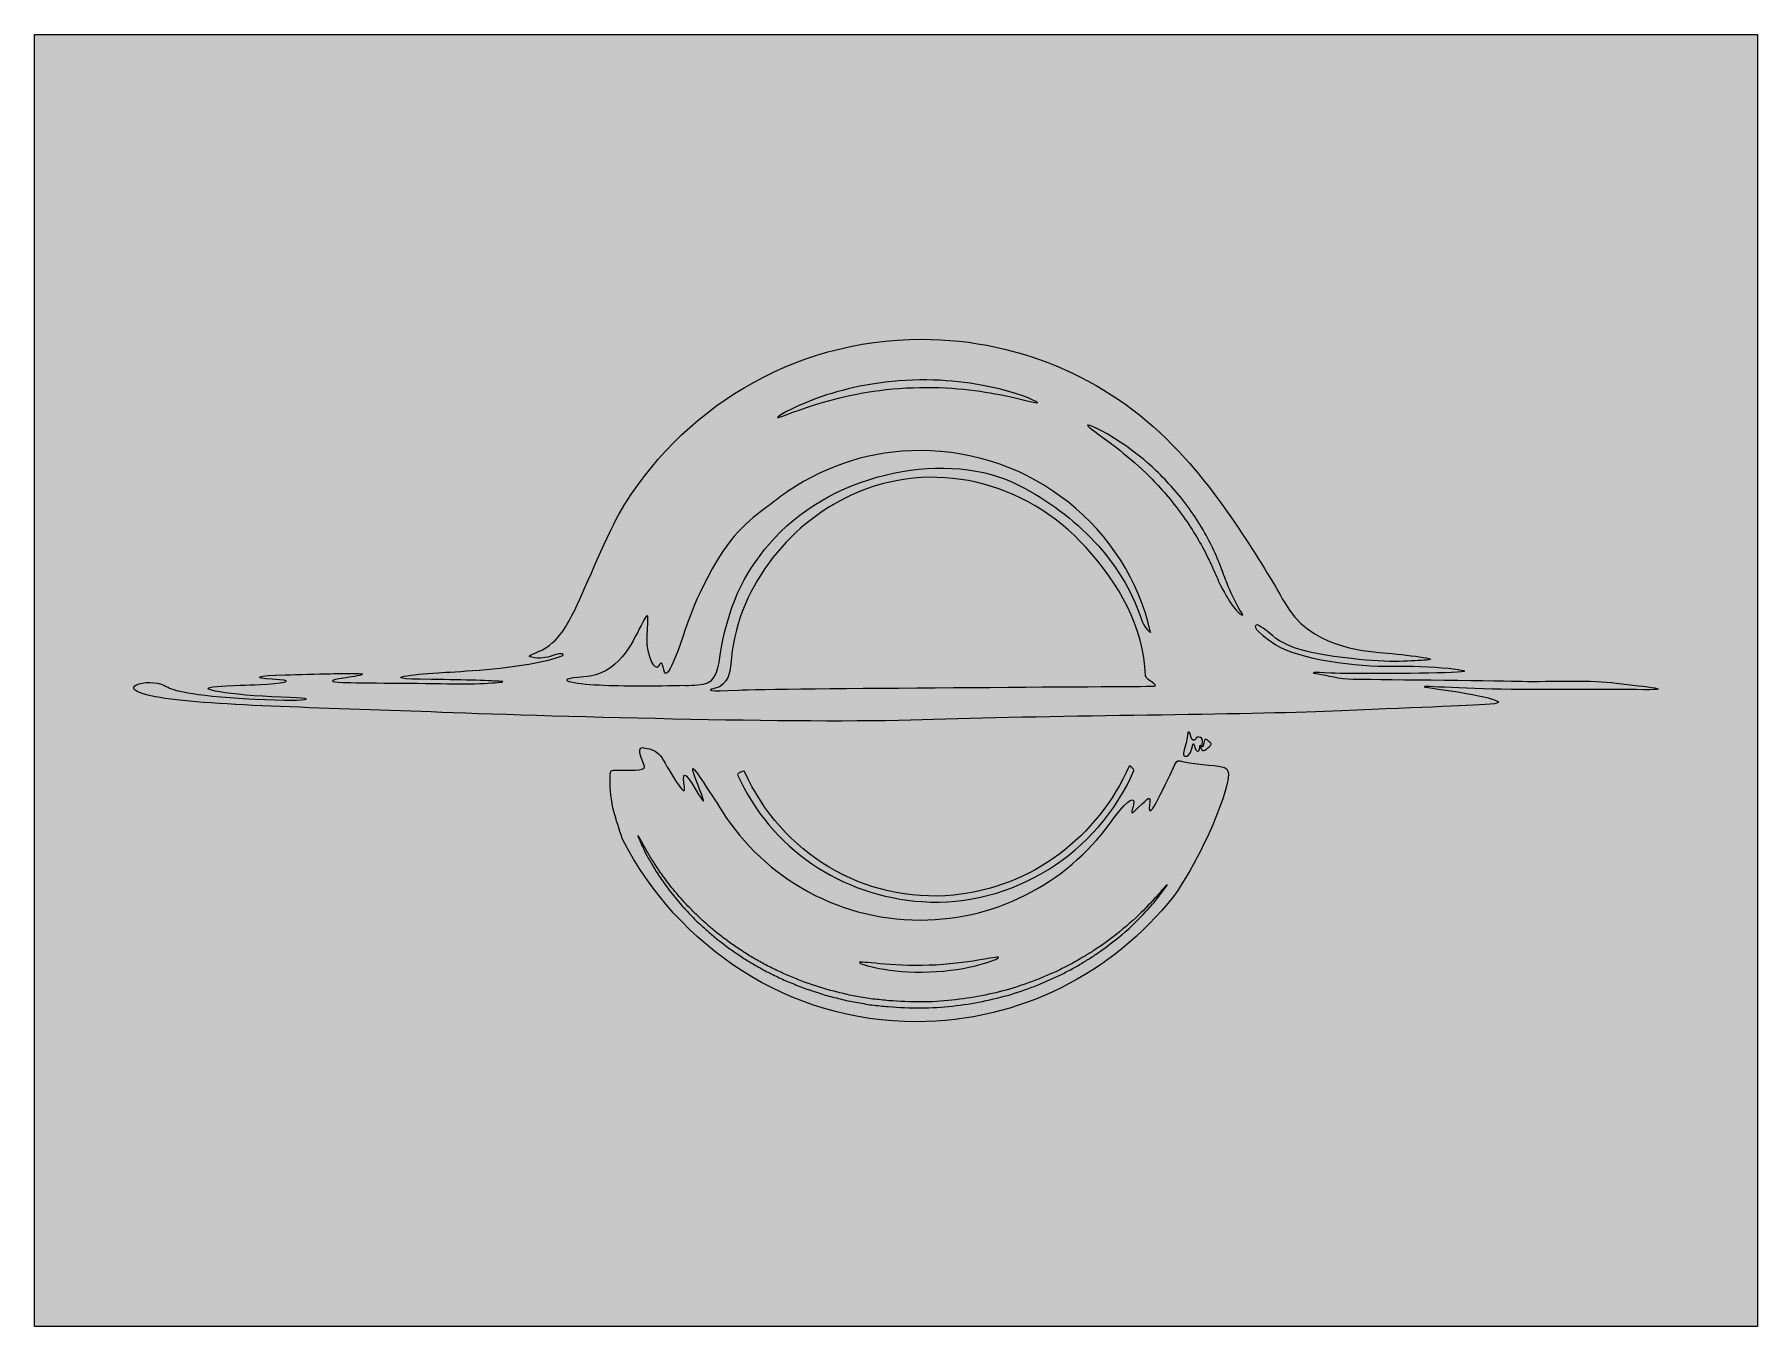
# Model space of a CAD drawing. Header units: inches. Extents: x 0 to 8, y -10.7 to 0.
# Drawn here: x 0 to 8, y -6 to 0 of the extents above; entities that cross this region are included whole.
import ezdxf

# ---------------------------------------------------------------- set-up
doc = ezdxf.new("R2010")
doc.units = ezdxf.units.IN
doc.header["$MEASUREMENT"] = 0
doc.layers.add('Layer 2', color=7, linetype='Continuous')

# ---------------------------------------------------------------- blocks, each defined once
blk = doc.blocks.new('block 2')
at = {"layer": 'Layer 2', "lineweight": 0}
for points, knots in [([(5.5135, -3.4008), (5.4766, -3.3943), (5.3706, -3.3847), (5.3385, -3.3783), (5.3064, -3.3718), (5.308, -3.3622), (5.2887, -3.404), (5.2694, -3.4457), (5.2293, -3.526), (5.2116, -3.5613), (5.194, -3.5967), (5.1699, -3.6288), (5.1763, -3.579), (5.1827, -3.5292), (5.1731, -3.5437), (5.1265, -3.5886), (5.0799, -3.6336), (5.0944, -3.6143), (5.1024, -3.5774), (5.1105, -3.5405), (5.0847, -3.5416), (5.0142, -3.6342), (5.0136, -3.635), (5.0131, -3.6355), (5.0125, -3.6363), (4.8162, -3.9236), (4.4863, -4.1123), (4.1121, -4.1123), (3.7122, -4.1123), (3.3628, -3.8969), (3.1732, -3.5758), (3.1729, -3.5753), (3.1726, -3.575), (3.1723, -3.5745), (3.0962, -3.4619), (3.0326, -3.352), (3.0644, -3.4424), (3.0962, -3.5328), (3.1364, -3.6165), (3.0727, -3.511), (3.0091, -3.4055), (3.0091, -3.4323), (3.0175, -3.4959), (3.0259, -3.5596), (2.9472, -3.4156), (2.9137, -3.3603), (2.8949, -3.3293), (2.8666, -3.3178), (2.8308, -3.3128), (2.8307, -3.3128), (2.8306, -3.3128), (2.8305, -3.3128), (2.8278, -3.3124), (2.8249, -3.3121), (2.8221, -3.3118), (2.7939, -3.3127), (2.8264, -3.3782), (2.8321, -3.3996), (2.8382, -3.4226), (2.753, -3.4165), (2.7108, -3.4157), (2.6686, -3.415), (2.674, -3.4173), (2.6724, -3.4587), (2.6709, -3.5001), (2.6779, -3.5622), (2.6902, -3.6088), (2.7007, -3.6468), (2.7137, -3.6896), (2.729, -3.7335), (2.9864, -4.2394), (3.5017, -4.5847), (4.0955, -4.5847), (4.5765, -4.5847), (5.006, -4.3582), (5.2886, -4.0032), (5.2886, -4.0032), (5.2885, -4.0032), (5.2885, -4.0032), (5.3945, -3.8531), (5.483, -3.6545), (5.5184, -3.5453), (5.5537, -3.4361), (5.5505, -3.4072), (5.5135, -3.4008)], [0, 0, 0, 0, 1, 1, 1, 2, 2, 2, 3, 3, 3, 4, 4, 4, 5, 5, 5, 6, 6, 6, 7, 7, 7, 8, 8, 8, 9, 9, 9, 10, 10, 10, 11, 11, 11, 12, 12, 12, 13, 13, 13, 14, 14, 14, 15, 15, 15, 16, 16, 16, 17, 17, 17, 18, 18, 18, 19, 19, 19, 20, 20, 20, 21, 21, 21, 22, 22, 22, 23, 23, 23, 24, 24, 24, 25, 25, 25, 26, 26, 26, 27, 27, 27, 28, 28, 28, 28]), ([(5.2425, -3.9733), (5.2308, -3.989), (5.2142, -4.0129), (5.1892, -4.0406), (5.1409, -4.0972), (5.0647, -4.1752), (4.9553, -4.2525), (4.9416, -4.2621), (4.9276, -4.2719), (4.9132, -4.2819), (4.8983, -4.2911), (4.883, -4.3005), (4.8675, -4.31), (4.8597, -4.3148), (4.8518, -4.3196), (4.8439, -4.3245), (4.8357, -4.3289), (4.8274, -4.3334), (4.8191, -4.3379), (4.8023, -4.3469), (4.7853, -4.356), (4.7679, -4.3653), (4.6971, -4.3997), (4.619, -4.4315), (4.5343, -4.4576), (4.4492, -4.4823), (4.3579, -4.5012), (4.262, -4.5118), (4.1662, -4.5235), (4.0659, -4.5222), (3.964, -4.5146), (3.9386, -4.512), (3.9133, -4.5093), (3.8882, -4.5067), (3.8632, -4.5032), (3.8386, -4.4982), (3.814, -4.4941), (3.8018, -4.4919), (3.7895, -4.4898), (3.7774, -4.4876), (3.7654, -4.4847), (3.7534, -4.4817), (3.7415, -4.4787), (3.7178, -4.4727), (3.694, -4.4672), (3.6708, -4.4607), (3.6251, -4.4453), (3.5793, -4.4328), (3.5368, -4.414), (3.5154, -4.4051), (3.4938, -4.3974), (3.4733, -4.3876), (3.4529, -4.3777), (3.4327, -4.3679), (3.4128, -4.3582), (3.3926, -4.349), (3.3739, -4.3376), (3.3552, -4.3268), (3.3366, -4.3159), (3.3179, -4.3057), (3.3001, -4.2946), (3.2827, -4.2829), (3.2656, -4.2713), (3.2487, -4.2599), (3.2403, -4.2542), (3.2319, -4.2485), (3.2236, -4.2429), (3.2156, -4.237), (3.2079, -4.2307), (3.2001, -4.2247), (3.1846, -4.2125), (3.1694, -4.2006), (3.1545, -4.1888), (3.1468, -4.1831), (3.1397, -4.177), (3.1329, -4.1706), (3.126, -4.1643), (3.1192, -4.1581), (3.1125, -4.152), (3.0989, -4.1397), (3.0857, -4.1276), (3.0727, -4.1158), (3.0606, -4.1032), (3.0488, -4.0908), (3.0373, -4.0787), (3.0258, -4.0665), (3.0146, -4.0547), (3.0036, -4.0431), (2.9936, -4.0308), (2.9837, -4.0188), (2.9742, -4.0071), (2.9647, -3.9955), (2.9554, -3.9841), (2.9465, -3.9731), (2.9378, -3.962), (2.9303, -3.9503), (2.9226, -3.9396), (2.915, -3.9287), (2.9077, -3.9181), (2.9007, -3.908), (2.8936, -3.8979), (2.8868, -3.8882), (2.8813, -3.8782), (2.8699, -3.8586), (2.8595, -3.8407), (2.8501, -3.8245), (2.8403, -3.8086), (2.8335, -3.7934), (2.8274, -3.7805), (2.8214, -3.7674), (2.8163, -3.7564), (2.8122, -3.7475), (2.8041, -3.7296), (2.8003, -3.7201), (2.8012, -3.7197), (2.8021, -3.7193), (2.8076, -3.728), (2.8172, -3.745), (2.822, -3.7536), (2.8278, -3.7641), (2.8347, -3.7766), (2.8416, -3.7891), (2.849, -3.8038), (2.8594, -3.8191), (2.8694, -3.8347), (2.8804, -3.852), (2.8925, -3.871), (2.8982, -3.8807), (2.9053, -3.8901), (2.9126, -3.8998), (2.9198, -3.9096), (2.9274, -3.9198), (2.9352, -3.9304), (2.9431, -3.9408), (2.9507, -3.9521), (2.9596, -3.9629), (2.9687, -3.9735), (2.9781, -3.9845), (2.9878, -3.9958), (2.9974, -4.0071), (3.0074, -4.0187), (3.0176, -4.0306), (3.0286, -4.0418), (3.0398, -4.0532), (3.0514, -4.065), (3.063, -4.0767), (3.0749, -4.0887), (3.087, -4.101), (3.1, -4.1124), (3.1132, -4.124), (3.1267, -4.1359), (3.1334, -4.1418), (3.1403, -4.1478), (3.1471, -4.1539), (3.1539, -4.1601), (3.161, -4.1661), (3.1686, -4.1715), (3.1834, -4.1829), (3.1985, -4.1944), (3.2139, -4.2062), (3.2217, -4.212), (3.2293, -4.2182), (3.2373, -4.2239), (3.2455, -4.2293), (3.2538, -4.2347), (3.2622, -4.2402), (3.2789, -4.2513), (3.2958, -4.2625), (3.313, -4.2738), (3.3307, -4.2845), (3.3491, -4.2944), (3.3675, -4.305), (3.386, -4.3154), (3.4045, -4.3264), (3.4244, -4.3353), (3.444, -4.3447), (3.4639, -4.3542), (3.484, -4.3638), (3.5042, -4.3732), (3.5255, -4.3806), (3.5466, -4.3893), (3.5884, -4.4075), (3.6335, -4.4196), (3.6784, -4.4345), (3.7012, -4.4408), (3.7245, -4.446), (3.7479, -4.4519), (3.7596, -4.4548), (3.7713, -4.4577), (3.7831, -4.4606), (3.795, -4.4627), (3.807, -4.4648), (3.8191, -4.4669), (3.8432, -4.4709), (3.8674, -4.4757), (3.8919, -4.4791), (3.9166, -4.4817), (3.9414, -4.4843), (3.9664, -4.4869), (4.0664, -4.4943), (4.165, -4.4958), (4.2592, -4.4847), (4.3534, -4.4746), (4.4432, -4.4566), (4.527, -4.433), (4.6105, -4.408), (4.6876, -4.3776), (4.7577, -4.3446), (4.775, -4.3357), (4.7919, -4.3269), (4.8085, -4.3183), (4.8168, -4.314), (4.825, -4.3097), (4.8331, -4.3055), (4.841, -4.3008), (4.8488, -4.2961), (4.8565, -4.2916), (4.872, -4.2824), (4.8872, -4.2734), (4.902, -4.2646), (4.9164, -4.255), (4.9304, -4.2456), (4.9441, -4.2364), (5.0534, -4.1622), (5.1308, -4.0873), (5.1812, -4.0333), (5.2072, -4.007), (5.225, -3.9844), (5.2381, -3.9698), (5.251, -3.9551), (5.2581, -3.9477), (5.2589, -3.9482), (5.2597, -3.9488), (5.254, -3.9574), (5.2425, -3.9733)], [0, 0, 0, 0, 1, 1, 1, 2, 2, 2, 3, 3, 3, 4, 4, 4, 5, 5, 5, 6, 6, 6, 7, 7, 7, 8, 8, 8, 9, 9, 9, 10, 10, 10, 11, 11, 11, 12, 12, 12, 13, 13, 13, 14, 14, 14, 15, 15, 15, 16, 16, 16, 17, 17, 17, 18, 18, 18, 19, 19, 19, 20, 20, 20, 21, 21, 21, 22, 22, 22, 23, 23, 23, 24, 24, 24, 25, 25, 25, 26, 26, 26, 27, 27, 27, 28, 28, 28, 29, 29, 29, 30, 30, 30, 31, 31, 31, 32, 32, 32, 33, 33, 33, 34, 34, 34, 35, 35, 35, 36, 36, 36, 37, 37, 37, 38, 38, 38, 39, 39, 39, 40, 40, 40, 41, 41, 41, 42, 42, 42, 43, 43, 43, 44, 44, 44, 45, 45, 45, 46, 46, 46, 47, 47, 47, 48, 48, 48, 49, 49, 49, 50, 50, 50, 51, 51, 51, 52, 52, 52, 53, 53, 53, 54, 54, 54, 55, 55, 55, 56, 56, 56, 57, 57, 57, 58, 58, 58, 59, 59, 59, 60, 60, 60, 61, 61, 61, 62, 62, 62, 63, 63, 63, 64, 64, 64, 65, 65, 65, 66, 66, 66, 67, 67, 67, 68, 68, 68, 69, 69, 69, 70, 70, 70, 71, 71, 71, 72, 72, 72, 73, 73, 73, 74, 74, 74, 75, 75, 75, 76, 76, 76, 77, 77, 77, 78, 78, 78, 78]), ([(4.1538, -4.3226), (4.3322, -4.317), (4.4733, -4.2776), (4.4757, -4.2864), (4.4769, -4.2903), (4.443, -4.3052), (4.3853, -4.3205), (4.3278, -4.3358), (4.2461, -4.3504), (4.1549, -4.3535), (4.0637, -4.3568), (3.9811, -4.3481), (3.9226, -4.337), (3.864, -4.3259), (3.8291, -4.3134), (3.83, -4.3095), (3.8318, -4.3005), (3.9753, -4.3296), (4.1538, -4.3226)], [0, 0, 0, 0, 1, 1, 1, 2, 2, 2, 3, 3, 3, 4, 4, 4, 5, 5, 5, 6, 6, 6, 6])]:
    blk.add_open_spline(points, degree=3, knots=knots, dxfattribs=at)
blk = doc.blocks.new('block 3')
at = {"layer": 'Layer 2', "lineweight": 0}
for points, knots in [([(7.3202, -3.0098), (7.2107, -2.9968), (7.0017, -3.007), (6.8841, -3.0033), (6.7664, -2.9997), (6.1867, -2.9948), (6.1218, -2.9935), (6.0568, -2.9923), (6.0017, -2.9752), (5.96, -2.969), (5.9184, -2.9629), (5.9306, -2.9605), (6.0189, -2.9654), (6.1071, -2.9703), (6.477, -2.9679), (6.6057, -2.9618), (6.7344, -2.9557), (6.4665, -2.9278), (6.2987, -2.9334), (6.149, -2.9384), (5.8639, -2.8999), (5.7636, -2.8343), (5.6547, -2.763), (5.6645, -2.7452), (5.6729, -2.7426), (5.6809, -2.74), (5.6972, -2.7483), (5.7489, -2.7928), (5.8257, -2.8589), (5.966, -2.8815), (6.1145, -2.8986), (6.3018, -2.9202), (6.4005, -2.9083), (6.4629, -2.9052), (6.5404, -2.9014), (6.367, -2.8803), (6.2624, -2.8712), (6.164, -2.8628), (5.9194, -2.8444), (5.8032, -2.6369), (5.7052, -2.462), (5.491, -2.1194), (5.3119, -1.9358), (5.3116, -1.9354), (5.3113, -1.9351), (5.3109, -1.9347), (5.0163, -1.6157), (4.5913, -1.4153), (4.1187, -1.4153), (3.5151, -1.4153), (2.9946, -1.7449), (2.714, -2.2258), (2.6554, -2.3336), (2.5353, -2.6204), (2.507, -2.6758), (2.4784, -2.7317), (2.4392, -2.8227), (2.3405, -2.8659), (2.2926, -2.8869), (2.2825, -2.8888), (2.3211, -2.8942), (2.3624, -2.8999), (2.3813, -2.8925), (2.4216, -2.8797), (2.4624, -2.8668), (2.4946, -2.8858), (2.3268, -2.9181), (2.1591, -2.9504), (1.9491, -2.9591), (1.8758, -2.9641), (1.8024, -2.9691), (1.7579, -2.9727), (1.7167, -2.9806), (1.6842, -2.9869), (1.6856, -2.9939), (1.8435, -2.9952), (2.0013, -2.9964), (2.1259, -3.0016), (2.1669, -3.0041), (2.2079, -3.0066), (2.0866, -3.0177), (1.9441, -3.0152), (1.8075, -3.0127), (1.5005, -3.0113), (1.4322, -3.0088), (1.3638, -3.0063), (1.3713, -2.9989), (1.4346, -2.9889), (1.498, -2.979), (1.6098, -2.9628), (1.4061, -2.9678), (1.3853, -2.9684), (1.3649, -2.9689), (1.345, -2.9692), (1.2955, -2.9699), (1.1731, -2.9741), (1.1644, -2.9742), (1.0293, -2.9763), (1.0083, -2.9889), (1.104, -2.9939), (1.2098, -2.9993), (1.1785, -3.0106), (1.0812, -3.0167), (0.9856, -3.0227), (0.9785, -3.0198), (0.8488, -3.0281), (0.7191, -3.0364), (0.9093, -3.0697), (1.1459, -3.0769), (1.3825, -3.0842), (1.2372, -3.1039), (0.909, -3.0795), (0.6657, -3.0614), (0.6286, -3.0362), (0.6036, -3.0233), (0.527, -2.9836), (0.3497, -3.0368), (0.5615, -3.0759), (0.7847, -3.1171), (1.3426, -3.1268), (1.8423, -3.1462), (2.342, -3.1657), (3.5718, -3.202), (4.1224, -3.1826), (4.6731, -3.1632), (5.5633, -3.1608), (5.9902, -3.1438), (6.4171, -3.1268), (6.6403, -3.1171), (6.7592, -3.1099), (6.878, -3.1026), (6.6961, -3.0638), (6.519, -3.0395), (6.342, -3.0153), (6.5516, -3.0359), (6.7676, -3.0398), (6.9941, -3.0439), (7.3042, -3.0414), (7.4703, -3.0426), (7.6444, -3.0438), (7.4471, -3.0248), (7.3202, -3.0098)], [0, 0, 0, 0, 1, 1, 1, 2, 2, 2, 3, 3, 3, 4, 4, 4, 5, 5, 5, 6, 6, 6, 7, 7, 7, 8, 8, 8, 9, 9, 9, 10, 10, 10, 11, 11, 11, 12, 12, 12, 13, 13, 13, 14, 14, 14, 15, 15, 15, 16, 16, 16, 17, 17, 17, 18, 18, 18, 19, 19, 19, 20, 20, 20, 21, 21, 21, 22, 22, 22, 23, 23, 23, 24, 24, 24, 25, 25, 25, 26, 26, 26, 27, 27, 27, 28, 28, 28, 29, 29, 29, 30, 30, 30, 31, 31, 31, 32, 32, 32, 33, 33, 33, 34, 34, 34, 35, 35, 35, 36, 36, 36, 37, 37, 37, 38, 38, 38, 39, 39, 39, 40, 40, 40, 41, 41, 41, 42, 42, 42, 43, 43, 43, 44, 44, 44, 45, 45, 45, 46, 46, 46, 47, 47, 47, 47]), ([(3.6137, -1.6966), (3.6666, -1.6764), (3.7311, -1.6561), (3.8043, -1.6397), (3.8774, -1.6231), (3.9594, -1.6115), (4.0459, -1.6065), (4.2191, -1.5965), (4.376, -1.6196), (4.4854, -1.6477), (4.5952, -1.6759), (4.6587, -1.706), (4.6572, -1.7099), (4.6554, -1.7152), (4.5893, -1.6936), (4.4799, -1.6721), (4.3708, -1.6505), (4.2172, -1.632), (4.0478, -1.6417), (3.8784, -1.6507), (3.7278, -1.6862), (3.6219, -1.7201), (3.5157, -1.7541), (3.4525, -1.7831), (3.4501, -1.7781), (3.4482, -1.7745), (3.5078, -1.7372), (3.6137, -1.6966)], [0, 0, 0, 0, 1, 1, 1, 2, 2, 2, 3, 3, 3, 4, 4, 4, 5, 5, 5, 6, 6, 6, 7, 7, 7, 8, 8, 8, 9, 9, 9, 9]), ([(5.6101, -2.6957), (5.6093, -2.6969), (5.605, -2.6956), (5.5982, -2.691), (5.5915, -2.6863), (5.5828, -2.678), (5.5731, -2.6663), (5.5538, -2.6428), (5.5307, -2.6059), (5.507, -2.5581), (5.495, -2.5344), (5.4836, -2.5067), (5.4712, -2.4793), (5.4681, -2.4723), (5.465, -2.4652), (5.4618, -2.458), (5.4584, -2.4509), (5.4548, -2.4438), (5.4512, -2.4365), (5.4439, -2.422), (5.4371, -2.4067), (5.4286, -2.3919), (5.3965, -2.3314), (5.3565, -2.2674), (5.3087, -2.2045), (5.2609, -2.1415), (5.2102, -2.0857), (5.1611, -2.0378), (5.1119, -1.9899), (5.0641, -1.9505), (5.0232, -1.9182), (4.9408, -1.8544), (4.8853, -1.82), (4.8887, -1.814), (4.8912, -1.8094), (4.9524, -1.8342), (5.0415, -1.8929), (5.0856, -1.9226), (5.1368, -1.9605), (5.189, -2.0082), (5.241, -2.0558), (5.2945, -2.1127), (5.3438, -2.1778), (5.3933, -2.2429), (5.4337, -2.3098), (5.4648, -2.3733), (5.4731, -2.3889), (5.4795, -2.405), (5.4865, -2.4202), (5.4898, -2.4279), (5.4931, -2.4354), (5.4964, -2.4429), (5.4993, -2.4504), (5.5022, -2.4579), (5.505, -2.4652), (5.5165, -2.4949), (5.5255, -2.5212), (5.5355, -2.5453), (5.555, -2.5935), (5.5733, -2.6314), (5.5872, -2.6566), (5.6011, -2.6819), (5.6119, -2.6931), (5.6101, -2.6957)], [0, 0, 0, 0, 1, 1, 1, 2, 2, 2, 3, 3, 3, 4, 4, 4, 5, 5, 5, 6, 6, 6, 7, 7, 7, 8, 8, 8, 9, 9, 9, 10, 10, 10, 11, 11, 11, 12, 12, 12, 13, 13, 13, 14, 14, 14, 15, 15, 15, 16, 16, 16, 17, 17, 17, 18, 18, 18, 19, 19, 19, 20, 20, 20, 21, 21, 21, 21]), ([(3.022, -3.0226), (3.022, -3.0225), (3.022, -3.0224), (3.022, -3.0222), (2.8738, -3.0261), (2.7381, -3.0262), (2.6215, -3.0208), (2.5048, -3.0154), (2.3884, -2.9942), (2.5506, -2.9835), (2.7129, -2.9728), (2.7732, -2.8266), (2.8162, -2.7448), (2.8591, -2.663), (2.847, -2.6965), (2.8443, -2.7957), (2.8416, -2.895), (2.8846, -2.958), (2.8966, -2.9352), (2.9087, -2.9124), (2.9141, -2.9111), (2.9221, -2.95), (2.9302, -2.9889), (2.9462, -2.962), (2.9825, -2.8749), (3.0187, -2.7877), (3.0321, -2.6925), (3.1461, -2.4819), (3.2356, -2.3165), (3.3305, -2.2445), (3.4262, -2.1751), (3.4509, -2.1551), (3.4764, -2.1362), (3.5028, -2.1184), (3.5034, -2.118), (3.504, -2.1175), (3.5045, -2.1171), (3.5045, -2.1171), (3.5045, -2.1172), (3.5045, -2.1172), (3.6782, -2.0004), (3.8871, -1.9321), (4.1121, -1.9321), (4.6311, -1.9321), (5.0722, -2.2911), (5.1822, -2.7768), (5.1822, -2.7768), (5.1549, -2.7626), (5.1362, -2.7071), (5.0495, -2.4493), (4.8392, -2.2314), (4.572, -2.094), (4.2457, -1.9261), (3.7218, -2.0291), (3.4371, -2.3377), (3.3047, -2.4812), (3.2322, -2.6247), (3.1876, -2.8536), (3.1793, -2.8963), (3.1787, -2.9902), (3.1249, -3.0106), (3.1, -3.0201), (3.0623, -3.0231), (3.022, -3.0226)], [0, 0, 0, 0, 1, 1, 1, 2, 2, 2, 3, 3, 3, 4, 4, 4, 5, 5, 5, 6, 6, 6, 7, 7, 7, 8, 8, 8, 9, 9, 9, 10, 10, 10, 11, 11, 11, 12, 12, 12, 13, 13, 13, 14, 14, 14, 15, 15, 15, 16, 16, 16, 17, 17, 17, 18, 18, 18, 19, 19, 19, 20, 20, 20, 21, 21, 21, 21]), ([(5.1904, -3.0266), (5.1451, -3.0279), (3.4151, -3.0362), (3.2678, -3.0448), (3.1206, -3.0533), (3.127, -3.0437), (3.1505, -3.0384), (3.1739, -3.033), (3.2255, -3.0219), (3.2336, -2.9235), (3.2541, -2.5831), (3.4959, -2.2754), (3.7919, -2.1394), (4.1689, -1.9661), (4.6005, -2.0724), (4.8808, -2.3806), (5.0358, -2.551), (5.1491, -2.7492), (5.1591, -2.9782), (5.1598, -2.9927), (5.1924, -3.0084), (5.2021, -3.0179), (5.2021, -3.0187), (5.2022, -3.0194), (5.2022, -3.0202), (5.2028, -3.0202), (5.2034, -3.0202), (5.204, -3.0202), (5.2063, -3.0239), (5.2035, -3.0263), (5.1904, -3.0266)], [0, 0, 0, 0, 1, 1, 1, 2, 2, 2, 3, 3, 3, 4, 4, 4, 5, 5, 5, 6, 6, 6, 7, 7, 7, 8, 8, 8, 9, 9, 9, 10, 10, 10, 10])]:
    blk.add_open_spline(points, degree=3, knots=knots, dxfattribs=at)

msp = doc.modelspace()

# ---------------------------------------------------------------- hatches: boundary and pattern name
at = {"layer": 'Layer 2', "true_color": 0xffffff}
h = msp.add_hatch(color=7, dxfattribs=at)
h.dxf.hatch_style = 2
h.paths.add_polyline_path([(8, -6), (0, -6), (0, 0), (8, 0)])
at = {"layer": 'Layer 2', "true_color": 0xf9ed9b}
h = msp.add_hatch(color=41, dxfattribs=at)
h.dxf.hatch_style = 2
edge = h.paths.add_edge_path()
edge.add_spline(control_points=[(5.5135, -3.4008), (5.4766, -3.3943), (5.3706, -3.3847), (5.3385, -3.3783), (5.3064, -3.3718), (5.308, -3.3622), (5.2887, -3.404), (5.2694, -3.4457), (5.2293, -3.526), (5.2116, -3.5613), (5.194, -3.5967), (5.1699, -3.6288), (5.1763, -3.579), (5.1827, -3.5292), (5.1731, -3.5437), (5.1265, -3.5886), (5.0799, -3.6336), (5.0944, -3.6143), (5.1024, -3.5774), (5.1105, -3.5405), (5.0847, -3.5416), (5.0142, -3.6342), (5.0136, -3.635), (5.0131, -3.6355), (5.0125, -3.6363), (4.8162, -3.9236), (4.4863, -4.1123), (4.1121, -4.1123), (3.7122, -4.1123), (3.3628, -3.8969), (3.1732, -3.5758), (3.1729, -3.5753), (3.1726, -3.575), (3.1723, -3.5745), (3.0962, -3.4619), (3.0326, -3.352), (3.0644, -3.4424), (3.0962, -3.5328), (3.1364, -3.6165), (3.0727, -3.511), (3.0091, -3.4055), (3.0091, -3.4323), (3.0175, -3.4959), (3.0259, -3.5596), (2.9472, -3.4156), (2.9137, -3.3603), (2.8949, -3.3293), (2.8666, -3.3178), (2.8308, -3.3128), (2.8307, -3.3128), (2.8306, -3.3128), (2.8305, -3.3128), (2.8278, -3.3124), (2.8249, -3.3121), (2.8221, -3.3118), (2.7939, -3.3127), (2.8264, -3.3782), (2.8321, -3.3996), (2.8382, -3.4226), (2.753, -3.4165), (2.7108, -3.4157), (2.6686, -3.415), (2.674, -3.4173), (2.6724, -3.4587), (2.6709, -3.5001), (2.6779, -3.5622), (2.6902, -3.6088), (2.7007, -3.6468), (2.7137, -3.6896), (2.729, -3.7335), (2.9864, -4.2394), (3.5017, -4.5847), (4.0955, -4.5847), (4.5765, -4.5847), (5.006, -4.3582), (5.2886, -4.0032), (5.2886, -4.0032), (5.2885, -4.0032), (5.2885, -4.0032), (5.3945, -3.8531), (5.483, -3.6545), (5.5184, -3.5453), (5.5537, -3.4361), (5.5505, -3.4072), (5.5135, -3.4008)], knot_values=[0, 0, 0, 0, 1, 1, 1, 2, 2, 2, 3, 3, 3, 4, 4, 4, 5, 5, 5, 6, 6, 6, 7, 7, 7, 8, 8, 8, 9, 9, 9, 10, 10, 10, 11, 11, 11, 12, 12, 12, 13, 13, 13, 14, 14, 14, 15, 15, 15, 16, 16, 16, 17, 17, 17, 18, 18, 18, 19, 19, 19, 20, 20, 20, 21, 21, 21, 22, 22, 22, 23, 23, 23, 24, 24, 24, 25, 25, 25, 26, 26, 26, 27, 27, 27, 28, 28, 28, 28], degree=3, periodic=1)
edge = h.paths.add_edge_path()
edge.add_spline(control_points=[(4.1538, -4.3226), (4.3322, -4.317), (4.4733, -4.2776), (4.4757, -4.2864), (4.4769, -4.2903), (4.443, -4.3052), (4.3853, -4.3205), (4.3278, -4.3358), (4.2461, -4.3504), (4.1549, -4.3535), (4.0637, -4.3568), (3.9811, -4.3481), (3.9226, -4.337), (3.864, -4.3259), (3.8291, -4.3134), (3.83, -4.3095), (3.8318, -4.3005), (3.9753, -4.3296), (4.1538, -4.3226)], knot_values=[0, 0, 0, 0, 1, 1, 1, 2, 2, 2, 3, 3, 3, 4, 4, 4, 5, 5, 5, 6, 6, 6, 6], degree=3, periodic=1)
edge = h.paths.add_edge_path()
edge.add_spline(control_points=[(5.2425, -3.9733), (5.2308, -3.989), (5.2142, -4.0129), (5.1892, -4.0406), (5.1409, -4.0972), (5.0647, -4.1752), (4.9553, -4.2525), (4.9416, -4.2621), (4.9276, -4.2719), (4.9132, -4.2819), (4.8983, -4.2911), (4.883, -4.3005), (4.8675, -4.31), (4.8597, -4.3148), (4.8518, -4.3196), (4.8439, -4.3245), (4.8357, -4.3289), (4.8274, -4.3334), (4.8191, -4.3379), (4.8023, -4.3469), (4.7853, -4.356), (4.7679, -4.3653), (4.6971, -4.3997), (4.619, -4.4315), (4.5343, -4.4576), (4.4492, -4.4823), (4.3579, -4.5012), (4.262, -4.5118), (4.1662, -4.5235), (4.0659, -4.5222), (3.964, -4.5146), (3.9386, -4.512), (3.9133, -4.5093), (3.8882, -4.5067), (3.8632, -4.5032), (3.8386, -4.4982), (3.814, -4.4941), (3.8018, -4.4919), (3.7895, -4.4898), (3.7774, -4.4876), (3.7654, -4.4847), (3.7534, -4.4817), (3.7415, -4.4787), (3.7178, -4.4727), (3.694, -4.4672), (3.6708, -4.4607), (3.6251, -4.4453), (3.5793, -4.4328), (3.5368, -4.414), (3.5154, -4.4051), (3.4938, -4.3974), (3.4733, -4.3876), (3.4529, -4.3777), (3.4327, -4.3679), (3.4128, -4.3582), (3.3926, -4.349), (3.3739, -4.3376), (3.3552, -4.3268), (3.3366, -4.3159), (3.3179, -4.3057), (3.3001, -4.2946), (3.2827, -4.2829), (3.2656, -4.2713), (3.2487, -4.2599), (3.2403, -4.2542), (3.2319, -4.2485), (3.2236, -4.2429), (3.2156, -4.237), (3.2079, -4.2307), (3.2001, -4.2247), (3.1846, -4.2125), (3.1694, -4.2006), (3.1545, -4.1888), (3.1468, -4.1831), (3.1397, -4.177), (3.1329, -4.1706), (3.126, -4.1643), (3.1192, -4.1581), (3.1125, -4.152), (3.0989, -4.1397), (3.0857, -4.1276), (3.0727, -4.1158), (3.0606, -4.1032), (3.0488, -4.0908), (3.0373, -4.0787), (3.0258, -4.0665), (3.0146, -4.0547), (3.0036, -4.0431), (2.9936, -4.0308), (2.9837, -4.0188), (2.9742, -4.0071), (2.9647, -3.9955), (2.9554, -3.9841), (2.9465, -3.9731), (2.9378, -3.962), (2.9303, -3.9503), (2.9226, -3.9396), (2.915, -3.9287), (2.9077, -3.9181), (2.9007, -3.908), (2.8936, -3.8979), (2.8868, -3.8882), (2.8813, -3.8782), (2.8699, -3.8586), (2.8595, -3.8407), (2.8501, -3.8245), (2.8403, -3.8086), (2.8335, -3.7934), (2.8274, -3.7805), (2.8214, -3.7674), (2.8163, -3.7564), (2.8122, -3.7475), (2.8041, -3.7296), (2.8003, -3.7201), (2.8012, -3.7197), (2.8021, -3.7193), (2.8076, -3.728), (2.8172, -3.745), (2.822, -3.7536), (2.8278, -3.7641), (2.8347, -3.7766), (2.8416, -3.7891), (2.849, -3.8038), (2.8594, -3.8191), (2.8694, -3.8347), (2.8804, -3.852), (2.8925, -3.871), (2.8982, -3.8807), (2.9053, -3.8901), (2.9126, -3.8998), (2.9198, -3.9096), (2.9274, -3.9198), (2.9352, -3.9304), (2.9431, -3.9408), (2.9507, -3.9521), (2.9596, -3.9629), (2.9687, -3.9735), (2.9781, -3.9845), (2.9878, -3.9958), (2.9974, -4.0071), (3.0074, -4.0187), (3.0176, -4.0306), (3.0286, -4.0418), (3.0398, -4.0532), (3.0514, -4.065), (3.063, -4.0767), (3.0749, -4.0887), (3.087, -4.101), (3.1, -4.1124), (3.1132, -4.124), (3.1267, -4.1359), (3.1334, -4.1418), (3.1403, -4.1478), (3.1471, -4.1539), (3.1539, -4.1601), (3.161, -4.1661), (3.1686, -4.1715), (3.1834, -4.1829), (3.1985, -4.1944), (3.2139, -4.2062), (3.2217, -4.212), (3.2293, -4.2182), (3.2373, -4.2239), (3.2455, -4.2293), (3.2538, -4.2347), (3.2622, -4.2402), (3.2789, -4.2513), (3.2958, -4.2625), (3.313, -4.2738), (3.3307, -4.2845), (3.3491, -4.2944), (3.3675, -4.305), (3.386, -4.3154), (3.4045, -4.3264), (3.4244, -4.3353), (3.444, -4.3447), (3.4639, -4.3542), (3.484, -4.3638), (3.5042, -4.3732), (3.5255, -4.3806), (3.5466, -4.3893), (3.5884, -4.4075), (3.6335, -4.4196), (3.6784, -4.4345), (3.7012, -4.4408), (3.7245, -4.446), (3.7479, -4.4519), (3.7596, -4.4548), (3.7713, -4.4577), (3.7831, -4.4606), (3.795, -4.4627), (3.807, -4.4648), (3.8191, -4.4669), (3.8432, -4.4709), (3.8674, -4.4757), (3.8919, -4.4791), (3.9166, -4.4817), (3.9414, -4.4843), (3.9664, -4.4869), (4.0664, -4.4943), (4.165, -4.4958), (4.2592, -4.4847), (4.3534, -4.4746), (4.4432, -4.4566), (4.527, -4.433), (4.6105, -4.408), (4.6876, -4.3776), (4.7577, -4.3446), (4.775, -4.3357), (4.7919, -4.3269), (4.8085, -4.3183), (4.8168, -4.314), (4.825, -4.3097), (4.8331, -4.3055), (4.841, -4.3008), (4.8488, -4.2961), (4.8565, -4.2916), (4.872, -4.2824), (4.8872, -4.2734), (4.902, -4.2646), (4.9164, -4.255), (4.9304, -4.2456), (4.9441, -4.2364), (5.0534, -4.1622), (5.1308, -4.0873), (5.1812, -4.0333), (5.2072, -4.007), (5.225, -3.9844), (5.2381, -3.9698), (5.251, -3.9551), (5.2581, -3.9477), (5.2589, -3.9482), (5.2597, -3.9488), (5.254, -3.9574), (5.2425, -3.9733)], knot_values=[0, 0, 0, 0, 1, 1, 1, 2, 2, 2, 3, 3, 3, 4, 4, 4, 5, 5, 5, 6, 6, 6, 7, 7, 7, 8, 8, 8, 9, 9, 9, 10, 10, 10, 11, 11, 11, 12, 12, 12, 13, 13, 13, 14, 14, 14, 15, 15, 15, 16, 16, 16, 17, 17, 17, 18, 18, 18, 19, 19, 19, 20, 20, 20, 21, 21, 21, 22, 22, 22, 23, 23, 23, 24, 24, 24, 25, 25, 25, 26, 26, 26, 27, 27, 27, 28, 28, 28, 29, 29, 29, 30, 30, 30, 31, 31, 31, 32, 32, 32, 33, 33, 33, 34, 34, 34, 35, 35, 35, 36, 36, 36, 37, 37, 37, 38, 38, 38, 39, 39, 39, 40, 40, 40, 41, 41, 41, 42, 42, 42, 43, 43, 43, 44, 44, 44, 45, 45, 45, 46, 46, 46, 47, 47, 47, 48, 48, 48, 49, 49, 49, 50, 50, 50, 51, 51, 51, 52, 52, 52, 53, 53, 53, 54, 54, 54, 55, 55, 55, 56, 56, 56, 57, 57, 57, 58, 58, 58, 59, 59, 59, 60, 60, 60, 61, 61, 61, 62, 62, 62, 63, 63, 63, 64, 64, 64, 65, 65, 65, 66, 66, 66, 67, 67, 67, 68, 68, 68, 69, 69, 69, 70, 70, 70, 71, 71, 71, 72, 72, 72, 73, 73, 73, 74, 74, 74, 75, 75, 75, 76, 76, 76, 77, 77, 77, 78, 78, 78, 78], degree=3, periodic=1)
edge = h.paths.add_edge_path()
edge.add_spline(control_points=[(7.3202, -3.0098), (7.2107, -2.9968), (7.0017, -3.007), (6.8841, -3.0033), (6.7664, -2.9997), (6.1867, -2.9948), (6.1218, -2.9935), (6.0568, -2.9923), (6.0017, -2.9752), (5.96, -2.969), (5.9184, -2.9629), (5.9306, -2.9605), (6.0189, -2.9654), (6.1071, -2.9703), (6.477, -2.9679), (6.6057, -2.9618), (6.7344, -2.9557), (6.4665, -2.9278), (6.2987, -2.9334), (6.149, -2.9384), (5.8639, -2.8999), (5.7636, -2.8343), (5.6547, -2.763), (5.6645, -2.7452), (5.6729, -2.7426), (5.6809, -2.74), (5.6972, -2.7483), (5.7489, -2.7928), (5.8257, -2.8589), (5.966, -2.8815), (6.1145, -2.8986), (6.3018, -2.9202), (6.4005, -2.9083), (6.4629, -2.9052), (6.5404, -2.9014), (6.367, -2.8803), (6.2624, -2.8712), (6.164, -2.8628), (5.9194, -2.8444), (5.8032, -2.6369), (5.7052, -2.462), (5.491, -2.1194), (5.3119, -1.9358), (5.3116, -1.9354), (5.3113, -1.9351), (5.3109, -1.9347), (5.0163, -1.6157), (4.5913, -1.4153), (4.1187, -1.4153), (3.5151, -1.4153), (2.9946, -1.7449), (2.714, -2.2258), (2.6554, -2.3336), (2.5353, -2.6204), (2.507, -2.6758), (2.4784, -2.7317), (2.4392, -2.8227), (2.3405, -2.8659), (2.2926, -2.8869), (2.2825, -2.8888), (2.3211, -2.8942), (2.3624, -2.8999), (2.3813, -2.8925), (2.4216, -2.8797), (2.4624, -2.8668), (2.4946, -2.8858), (2.3268, -2.9181), (2.1591, -2.9504), (1.9491, -2.9591), (1.8758, -2.9641), (1.8024, -2.9691), (1.7579, -2.9727), (1.7167, -2.9806), (1.6842, -2.9869), (1.6856, -2.9939), (1.8435, -2.9952), (2.0013, -2.9964), (2.1259, -3.0016), (2.1669, -3.0041), (2.2079, -3.0066), (2.0866, -3.0177), (1.9441, -3.0152), (1.8075, -3.0127), (1.5005, -3.0113), (1.4322, -3.0088), (1.3638, -3.0063), (1.3713, -2.9989), (1.4346, -2.9889), (1.498, -2.979), (1.6098, -2.9628), (1.4061, -2.9678), (1.3853, -2.9684), (1.3649, -2.9689), (1.345, -2.9692), (1.2955, -2.9699), (1.1731, -2.9741), (1.1644, -2.9742), (1.0293, -2.9763), (1.0083, -2.9889), (1.104, -2.9939), (1.2098, -2.9993), (1.1785, -3.0106), (1.0812, -3.0167), (0.9856, -3.0227), (0.9785, -3.0198), (0.8488, -3.0281), (0.7191, -3.0364), (0.9093, -3.0697), (1.1459, -3.0769), (1.3825, -3.0842), (1.2372, -3.1039), (0.909, -3.0795), (0.6657, -3.0614), (0.6286, -3.0362), (0.6036, -3.0233), (0.527, -2.9836), (0.3497, -3.0368), (0.5615, -3.0759), (0.7847, -3.1171), (1.3426, -3.1268), (1.8423, -3.1462), (2.342, -3.1657), (3.5718, -3.202), (4.1224, -3.1826), (4.6731, -3.1632), (5.5633, -3.1608), (5.9902, -3.1438), (6.4171, -3.1268), (6.6403, -3.1171), (6.7592, -3.1099), (6.878, -3.1026), (6.6961, -3.0638), (6.519, -3.0395), (6.342, -3.0153), (6.5516, -3.0359), (6.7676, -3.0398), (6.9941, -3.0439), (7.3042, -3.0414), (7.4703, -3.0426), (7.6444, -3.0438), (7.4471, -3.0248), (7.3202, -3.0098)], knot_values=[0, 0, 0, 0, 1, 1, 1, 2, 2, 2, 3, 3, 3, 4, 4, 4, 5, 5, 5, 6, 6, 6, 7, 7, 7, 8, 8, 8, 9, 9, 9, 10, 10, 10, 11, 11, 11, 12, 12, 12, 13, 13, 13, 14, 14, 14, 15, 15, 15, 16, 16, 16, 17, 17, 17, 18, 18, 18, 19, 19, 19, 20, 20, 20, 21, 21, 21, 22, 22, 22, 23, 23, 23, 24, 24, 24, 25, 25, 25, 26, 26, 26, 27, 27, 27, 28, 28, 28, 29, 29, 29, 30, 30, 30, 31, 31, 31, 32, 32, 32, 33, 33, 33, 34, 34, 34, 35, 35, 35, 36, 36, 36, 37, 37, 37, 38, 38, 38, 39, 39, 39, 40, 40, 40, 41, 41, 41, 42, 42, 42, 43, 43, 43, 44, 44, 44, 45, 45, 45, 46, 46, 46, 47, 47, 47, 47], degree=3, periodic=1)
edge = h.paths.add_edge_path()
edge.add_spline(control_points=[(3.6137, -1.6966), (3.6666, -1.6764), (3.7311, -1.6561), (3.8043, -1.6397), (3.8774, -1.6231), (3.9594, -1.6115), (4.0459, -1.6065), (4.2191, -1.5965), (4.376, -1.6196), (4.4854, -1.6477), (4.5952, -1.6759), (4.6587, -1.706), (4.6572, -1.7099), (4.6554, -1.7152), (4.5893, -1.6936), (4.4799, -1.6721), (4.3708, -1.6505), (4.2172, -1.632), (4.0478, -1.6417), (3.8784, -1.6507), (3.7278, -1.6862), (3.6219, -1.7201), (3.5157, -1.7541), (3.4525, -1.7831), (3.4501, -1.7781), (3.4482, -1.7745), (3.5078, -1.7372), (3.6137, -1.6966)], knot_values=[0, 0, 0, 0, 1, 1, 1, 2, 2, 2, 3, 3, 3, 4, 4, 4, 5, 5, 5, 6, 6, 6, 7, 7, 7, 8, 8, 8, 9, 9, 9, 9], degree=3, periodic=1)
edge = h.paths.add_edge_path()
edge.add_spline(control_points=[(3.022, -3.0226), (3.022, -3.0225), (3.022, -3.0224), (3.022, -3.0222), (2.8738, -3.0261), (2.7381, -3.0262), (2.6215, -3.0208), (2.5048, -3.0154), (2.3884, -2.9942), (2.5506, -2.9835), (2.7129, -2.9728), (2.7732, -2.8266), (2.8162, -2.7448), (2.8591, -2.663), (2.847, -2.6965), (2.8443, -2.7957), (2.8416, -2.895), (2.8846, -2.958), (2.8966, -2.9352), (2.9087, -2.9124), (2.9141, -2.9111), (2.9221, -2.95), (2.9302, -2.9889), (2.9462, -2.962), (2.9825, -2.8749), (3.0187, -2.7877), (3.0321, -2.6925), (3.1461, -2.4819), (3.2356, -2.3165), (3.3305, -2.2445), (3.4262, -2.1751), (3.4509, -2.1551), (3.4764, -2.1362), (3.5028, -2.1184), (3.5034, -2.118), (3.504, -2.1175), (3.5045, -2.1171), (3.5045, -2.1171), (3.5045, -2.1172), (3.5045, -2.1172), (3.6782, -2.0004), (3.8871, -1.9321), (4.1121, -1.9321), (4.6311, -1.9321), (5.0722, -2.2911), (5.1822, -2.7768), (5.1822, -2.7768), (5.1549, -2.7626), (5.1362, -2.7071), (5.0495, -2.4493), (4.8392, -2.2314), (4.572, -2.094), (4.2457, -1.9261), (3.7218, -2.0291), (3.4371, -2.3377), (3.3047, -2.4812), (3.2322, -2.6247), (3.1876, -2.8536), (3.1793, -2.8963), (3.1787, -2.9902), (3.1249, -3.0106), (3.1, -3.0201), (3.0623, -3.0231), (3.022, -3.0226)], knot_values=[0, 0, 0, 0, 1, 1, 1, 2, 2, 2, 3, 3, 3, 4, 4, 4, 5, 5, 5, 6, 6, 6, 7, 7, 7, 8, 8, 8, 9, 9, 9, 10, 10, 10, 11, 11, 11, 12, 12, 12, 13, 13, 13, 14, 14, 14, 15, 15, 15, 16, 16, 16, 17, 17, 17, 18, 18, 18, 19, 19, 19, 20, 20, 20, 21, 21, 21, 21], degree=3, periodic=1)
edge = h.paths.add_edge_path()
edge.add_spline(control_points=[(5.1904, -3.0266), (5.1451, -3.0279), (3.4151, -3.0362), (3.2678, -3.0448), (3.1206, -3.0533), (3.127, -3.0437), (3.1505, -3.0384), (3.1739, -3.033), (3.2255, -3.0219), (3.2336, -2.9235), (3.2541, -2.5831), (3.4959, -2.2754), (3.7919, -2.1394), (4.1689, -1.9661), (4.6005, -2.0724), (4.8808, -2.3806), (5.0358, -2.551), (5.1491, -2.7492), (5.1591, -2.9782), (5.1598, -2.9927), (5.1924, -3.0084), (5.2021, -3.0179), (5.2021, -3.0187), (5.2022, -3.0194), (5.2022, -3.0202), (5.2028, -3.0202), (5.2034, -3.0202), (5.204, -3.0202), (5.2063, -3.0239), (5.2035, -3.0263), (5.1904, -3.0266)], knot_values=[0, 0, 0, 0, 1, 1, 1, 2, 2, 2, 3, 3, 3, 4, 4, 4, 5, 5, 5, 6, 6, 6, 7, 7, 7, 8, 8, 8, 9, 9, 9, 10, 10, 10, 10], degree=3, periodic=1)
edge = h.paths.add_edge_path()
edge.add_spline(control_points=[(5.6101, -2.6957), (5.6093, -2.6969), (5.605, -2.6956), (5.5982, -2.691), (5.5915, -2.6863), (5.5828, -2.678), (5.5731, -2.6663), (5.5538, -2.6428), (5.5307, -2.6059), (5.507, -2.5581), (5.495, -2.5344), (5.4836, -2.5067), (5.4712, -2.4793), (5.4681, -2.4723), (5.465, -2.4652), (5.4618, -2.458), (5.4584, -2.4509), (5.4548, -2.4438), (5.4512, -2.4365), (5.4439, -2.422), (5.4371, -2.4067), (5.4286, -2.3919), (5.3965, -2.3314), (5.3565, -2.2674), (5.3087, -2.2045), (5.2609, -2.1415), (5.2102, -2.0857), (5.1611, -2.0378), (5.1119, -1.9899), (5.0641, -1.9505), (5.0232, -1.9182), (4.9408, -1.8544), (4.8853, -1.82), (4.8887, -1.814), (4.8912, -1.8094), (4.9524, -1.8342), (5.0415, -1.8929), (5.0856, -1.9226), (5.1368, -1.9605), (5.189, -2.0082), (5.241, -2.0558), (5.2945, -2.1127), (5.3438, -2.1778), (5.3933, -2.2429), (5.4337, -2.3098), (5.4648, -2.3733), (5.4731, -2.3889), (5.4795, -2.405), (5.4865, -2.4202), (5.4898, -2.4279), (5.4931, -2.4354), (5.4964, -2.4429), (5.4993, -2.4504), (5.5022, -2.4579), (5.505, -2.4652), (5.5165, -2.4949), (5.5255, -2.5212), (5.5355, -2.5453), (5.555, -2.5935), (5.5733, -2.6314), (5.5872, -2.6566), (5.6011, -2.6819), (5.6119, -2.6931), (5.6101, -2.6957)], knot_values=[0, 0, 0, 0, 1, 1, 1, 2, 2, 2, 3, 3, 3, 4, 4, 4, 5, 5, 5, 6, 6, 6, 7, 7, 7, 8, 8, 8, 9, 9, 9, 10, 10, 10, 11, 11, 11, 12, 12, 12, 13, 13, 13, 14, 14, 14, 15, 15, 15, 16, 16, 16, 17, 17, 17, 18, 18, 18, 19, 19, 19, 20, 20, 20, 21, 21, 21, 21], degree=3, periodic=1)
edge = h.paths.add_edge_path()
edge.add_spline(control_points=[(3.2643, -3.4375), (3.2614, -3.4309), (3.2939, -3.416), (3.2967, -3.4223), (3.4676, -3.8027), (3.8516, -4.0364), (4.2672, -3.9965), (4.6271, -3.9618), (4.9388, -3.7269), (5.082, -3.3971), (5.0833, -3.3941), (5.1082, -3.4108), (5.1049, -3.4184), (4.9383, -3.802), (4.5415, -4.0549), (4.1222, -4.0269), (3.7446, -4.0017), (3.4183, -3.7803), (3.2643, -3.4375)], knot_values=[0, 0, 0, 0, 1, 1, 1, 2, 2, 2, 3, 3, 3, 4, 4, 4, 5, 5, 5, 6, 6, 6, 6], degree=3, periodic=1)
edge = h.paths.add_edge_path()
edge.add_spline(control_points=[(5.4222, -3.2959), (5.4213, -3.3143), (5.4258, -3.3123), (5.4295, -3.2894), (5.4332, -3.2665), (5.4393, -3.2706), (5.4528, -3.2828), (5.4663, -3.2951), (5.4687, -3.2935), (5.4483, -3.3131), (5.4279, -3.3327), (5.416, -3.3253), (5.4148, -3.3082), (5.4136, -3.291), (5.4124, -3.3025), (5.4095, -3.3184), (5.4066, -3.3343), (5.3915, -3.3298), (5.3874, -3.3114), (5.3833, -3.2931), (5.3805, -3.2816), (5.3735, -3.3151), (5.3666, -3.3486), (5.3503, -3.3519), (5.3441, -3.3519), (5.338, -3.3519), (5.329, -3.3475), (5.3381, -3.322), (5.3487, -3.2921), (5.3515, -3.2676), (5.3541, -3.25), (5.357, -3.2301), (5.3649, -3.2384), (5.3694, -3.2605), (5.3738, -3.2825), (5.3862, -3.2796), (5.3903, -3.2734), (5.3944, -3.2673), (5.3883, -3.2632), (5.4066, -3.2624), (5.425, -3.2616), (5.423, -3.2775), (5.4222, -3.2959)], knot_values=[0, 0, 0, 0, 1, 1, 1, 2, 2, 2, 3, 3, 3, 4, 4, 4, 5, 5, 5, 6, 6, 6, 7, 7, 7, 8, 8, 8, 9, 9, 9, 10, 10, 10, 11, 11, 11, 12, 12, 12, 13, 13, 13, 14, 14, 14, 14], degree=3, periodic=1)

# ---------------------------------------------------------------- linework, layer by layer
at = {"layer": 'Layer 2', "lineweight": 0}
msp.add_lwpolyline([(8, -6), (0, -6), (0, 0), (8, 0), (8, -6)], dxfattribs=at)
for points, knots in [([(5.4222, -3.2959), (5.4213, -3.3143), (5.4258, -3.3123), (5.4295, -3.2894), (5.4332, -3.2665), (5.4393, -3.2706), (5.4528, -3.2828), (5.4663, -3.2951), (5.4687, -3.2935), (5.4483, -3.3131), (5.4279, -3.3327), (5.416, -3.3253), (5.4148, -3.3082), (5.4136, -3.291), (5.4124, -3.3025), (5.4095, -3.3184), (5.4066, -3.3343), (5.3915, -3.3298), (5.3874, -3.3114), (5.3833, -3.2931), (5.3805, -3.2816), (5.3735, -3.3151), (5.3666, -3.3486), (5.3503, -3.3519), (5.3441, -3.3519), (5.338, -3.3519), (5.329, -3.3475), (5.3381, -3.322), (5.3487, -3.2921), (5.3515, -3.2676), (5.3541, -3.25), (5.357, -3.2301), (5.3649, -3.2384), (5.3694, -3.2605), (5.3738, -3.2825), (5.3862, -3.2796), (5.3903, -3.2734), (5.3944, -3.2673), (5.3883, -3.2632), (5.4066, -3.2624), (5.425, -3.2616), (5.423, -3.2775), (5.4222, -3.2959)], [0, 0, 0, 0, 1, 1, 1, 2, 2, 2, 3, 3, 3, 4, 4, 4, 5, 5, 5, 6, 6, 6, 7, 7, 7, 8, 8, 8, 9, 9, 9, 10, 10, 10, 11, 11, 11, 12, 12, 12, 13, 13, 13, 14, 14, 14, 14]), ([(3.2643, -3.4375), (3.2614, -3.4309), (3.2939, -3.416), (3.2967, -3.4223), (3.4676, -3.8027), (3.8516, -4.0364), (4.2672, -3.9965), (4.6271, -3.9618), (4.9388, -3.7269), (5.082, -3.3971), (5.0833, -3.3941), (5.1082, -3.4108), (5.1049, -3.4184), (4.9383, -3.802), (4.5415, -4.0549), (4.1222, -4.0269), (3.7446, -4.0017), (3.4183, -3.7803), (3.2643, -3.4375)], [0, 0, 0, 0, 1, 1, 1, 2, 2, 2, 3, 3, 3, 4, 4, 4, 5, 5, 5, 6, 6, 6, 6])]:
    msp.add_open_spline(points, degree=3, knots=knots, dxfattribs=at)

# ---------------------------------------------------------------- block references
at = {"layer": 'Layer 2'}
for name in ['block 3', 'block 2']:
    msp.add_blockref(name, (0, 0), dxfattribs=at)

doc.saveas('drawing.dxf')
